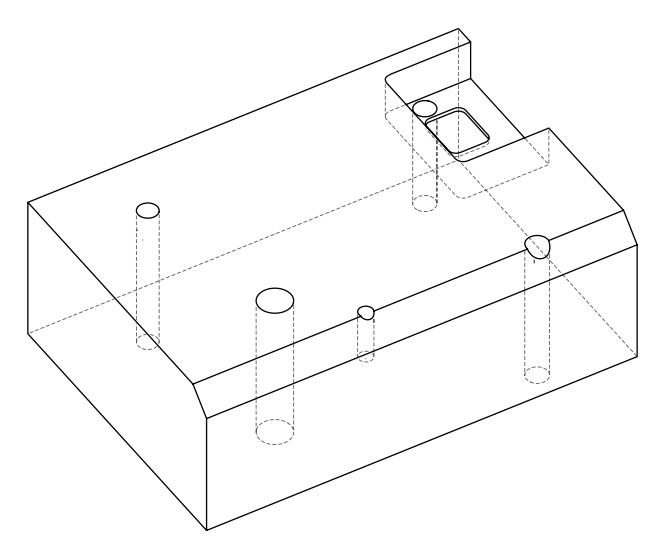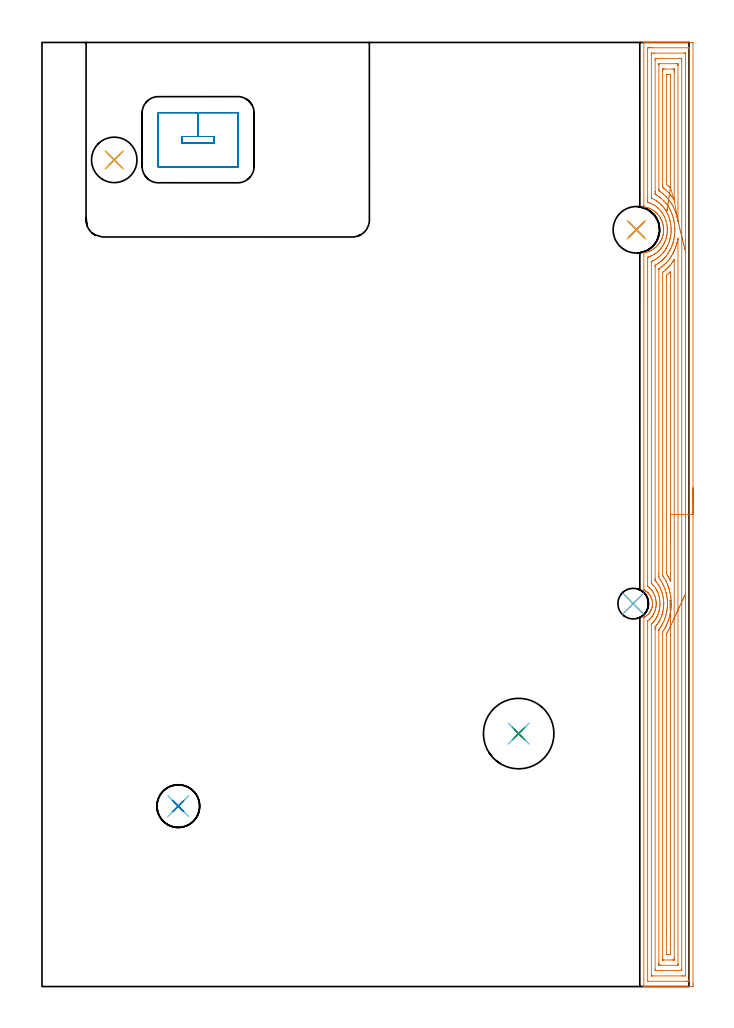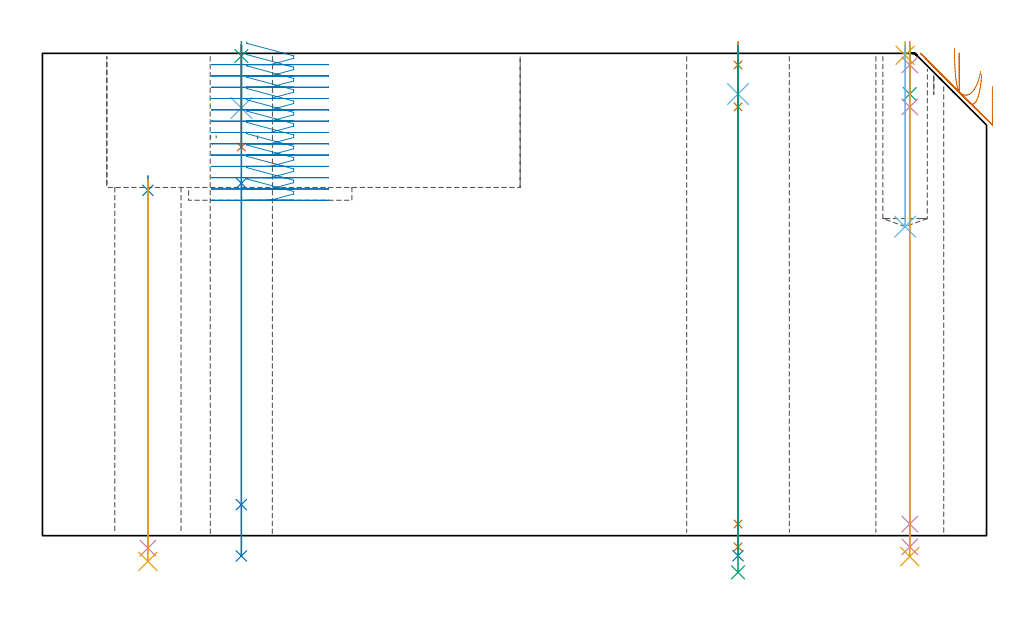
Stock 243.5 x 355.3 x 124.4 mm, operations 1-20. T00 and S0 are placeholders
(PLAN: 21 operations, 15 tool changes, 65.8 min)
(1 SPOT_DRILL | STEP1HOLE | NXT0321_9005460120000 | 0.05 min | 183 mm3)
(2 SPOT_DRILL_1 | STEP1HOLE_1 | NXT0321_9005460120000 | 0.04 min | 3830 mm3)
(3 SPOT_DRILL_2 | STEP1HOLE_2 | NXT0321_9005460120000 | 0.03 min | 3 mm3)
(4 SPOT_DRILL_3 | STEP1HOLE_3 | NXT0321_9005460120000 | 0.05 min | 183 mm3)
(5 SPOT_DRILL_4 | STEP1POCKET | NXT0321_9005460120000 | 0.03 min | 1 mm3)
(6 DRILL_BLIND_HOLE_INTO_CENTER | STEP1HOLE | NXT0301_041 | 0.05 min | 285 mm3)
(7 GUN_DRILL_THROUGH_HOLE | STEP1HOLE | UGT0307_002 | 0.57 min | 3210 mm3)
(8 SPADE_DRILL_TO_ENLARGE_THROUGH_HOLE | STEP1HOLE | UGT0306_007 | 0.53 min | 22882 mm3)
(9 DRILL_TO_ENLARGE_THROUGH_HOLE | STEP1HOLE | UGT0301_388 | 0.55 min | 42005 mm3)
(10 DRILL_THROUGH_HOLE_INTO_CENTER | STEP1HOLE_1 | NXT0301_065 | 0.39 min | 6230 mm3)
(11 DRILL_TO_ENLARGE_THROUGH_HOLE_1 | STEP1HOLE_1 | UGT0301_242 | 0.4 min | 18468 mm3)
(12 DRILL_BLIND_HOLE_INTO_CENTER_1 | STEP1HOLE_2 | NXT0301_065 | 0.07 min | 888 mm3)
(13 DRILL_TO_ENLARGE_BLIND_HOLE | STEP1HOLE_2 | NXT0301_111 | 0.11 min | 3691 mm3)
(14 GUN_DRILL_THROUGH_HOLE_1 | STEP1HOLE_2 | UGT0307_013 | 0.72 min | 20442 mm3)
(15 DRILL_BLIND_HOLE_INTO_CENTER_2 | STEP1HOLE_3 | NXT0301_041 | 0.05 min | 280 mm3)
(16 GUN_DRILL_THROUGH_HOLE_2 | STEP1HOLE_3 | UGT0307_002 | 0.59 min | 3216 mm3)
(17 SPADE_DRILL_TO_ENLARGE_THROUGH_HOLE_1 | STEP1HOLE_3 | UGT0306_008 | 0.53 min | 26200 mm3)
(18 DRILL_BLIND_HOLE_INTO_CENTER_3 | STEP1POCKET | NXT0301_086 | 0.19 min | 4485 mm3)
(19 AREA_MILL | FG_CHAMFER_SURFACE | UGT0205_001 | 20.22 min | 60476 mm3)
(20 MILL_RECTANGULAR_POCKET | POCKET_RECTANGULAR_STRAIGHT | NXT0201_011 | Follow Part, ap 3, ae 75% | 4.84 min | 50493 mm3)
(21 MILL_SLOT | SLOT_PARTIAL_RECTANGULAR | NXT0201_011 | Follow Part, ap 3, ae 75% | 35.76 min | 215373 mm3)
(TOOL NXT0321_9005460120000 | NC Spot Drill, 142deg, 12mm, Carbide, Uncoated | D12 PA142 FL30 Z2)
(TOOL NXT0301_041 | Carbide Drill 7mm [860.1-0700-035A1-MM 2214] | D7 PA140 FL53 Z2)
(TOOL UGT0307_002 | Gun Drill 6 mm | D6 PA130 FL24 Z1)
(TOOL UGT0306_007 | Spade Drill 16.5mm | D16.5 PA132 FL10 Z2)
(TOOL UGT0301_388 | Twist Drill 26.5 mm | D26.5 PA118 FL165 Z2)
(TOOL NXT0301_065 | Carbide Drill 9.4mm [860.1-0940-075A1-MM 2214] | D9.4 PA140 FL98 Z2)
(TOOL UGT0301_242 | Twist Drill 17.1 mm | D17.1 PA118 FL130 Z2)
(TOOL NXT0301_111 | Carbide Drill 16.1mm [860.1-1610-050A1-PM 4234] | D16.1 PA147 FL73 Z2)
(TOOL UGT0307_013 | Gun Drill 16 mm | D16 PA130 FL24 Z1)
(TOOL UGT0306_008 | Spade Drill 17.5mm | D17.5 PA132 FL10 Z2)
(TOOL NXT0301_086 | Carbide Drill 11.5mm [860.1-1150-035A1-MM 2214] | D11.5 PA140 FL55 Z2)
(TOOL UGT0205_001 | Chamfer Mill 20 x 3 x 45 deg. | D20 FL50 Z2)
(TOOL NXT0201_011 | ENDMILL 12mm [2P460-1200-NA 1630] | D12 FL38 Z6)
(OP 1 SPOT_DRILL)
G17 G21 G94 G90
T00 M6
G54
G17 G0 G90 X179.4 Y95.2 S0 M3
G43 Z134.4 H0
G94 G81 G98 Z121.4 F250. R127.4
G80
M5
M2
(OP 2 SPOT_DRILL_1)
G17 G21 G94 G90
T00 M6
G54
G17 G0 G90 X27.2 Y311.1 S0 M3
G43 Z134.4 H0
G94 G81 G98 Z89.064 F250. R92.8
G80
M5
M2
(OP 3 SPOT_DRILL_2)
G17 G21 G94 G90
T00 M6
G54
G17 G0 G90 X51.3 Y67.9 S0 M3
G43 Z134.4 H0
G94 G81 G98 Z123.711 F250. R127.4
G80
M5
M2
(OP 4 SPOT_DRILL_3)
G17 G21 G94 G90
T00 M6
G54
G17 G0 G90 X223.7 Y284.8 S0 M3
G43 Z134.4 H0
G94 G81 G98 Z121.4 F250. R127.4
G80
M5
M2
(OP 5 SPOT_DRILL_4)
G17 G21 G94 G90
T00 M6
G54
G17 G0 G90 X222.5 Y144.1 S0 M3
G43 Z134.4 H0
G94 G81 G98 Z123.905 F250. R127.4
G80
M5
M2
(OP 6 DRILL_BLIND_HOLE_INTO_CENTER)
G17 G21 G94 G90
T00 M6
G54
G17 G0 G90 X179.4 Y95.2 S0 M3
G43 Z134.4 H1
G94 G81 G98 Z113.9 F250. R126.4
G80
M5
M2
(OP 7 GUN_DRILL_THROUGH_HOLE)
G17 G21 G94 G90
T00 M6
G54
G17 G0 G90 X179.4 Y95.2 M8
G43 Z134.4 H0
Z121.352
S716 M3
G94 G1 Z110.593 F125. M26
G4 X.084
Z3. F250.
G4 X.084
Z-2.899 F125.
G4 X.084
M5
M9
G0 Z121.352
Z134.4
M2
(OP 8 SPADE_DRILL_TO_ENLARGE_THROUGH_HOLE)
G17 G21 G94 G90
T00 M6
G54
G17 G0 G90 X179.4 Y95.2 S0 M3
G43 Z134.4 H0
G94 G73 G98 Z-5.173 F250. Q16.197 R126.4
G80
M5
M2
(OP 9 DRILL_TO_ENLARGE_THROUGH_HOLE)
G17 G21 G94 G90
T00 M6
G54
G17 G0 G90 X179.4 Y95.2 S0 M3
G43 Z134.4 H0
G94 G73 G98 Z-9.461 F250. Q22.31 R126.4
G80
M5
M2
(OP 10 DRILL_THROUGH_HOLE_INTO_CENTER)
G17 G21 G94 G90
T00 M6
G54
G17 G0 G90 X27.2 Y311.1 S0 M3
G43 Z134.4 H1
G94 G73 G98 Z-3.211 F250. Q9.301 R91.8
G80
M5
M2
(OP 11 DRILL_TO_ENLARGE_THROUGH_HOLE_1)
G17 G21 G94 G90
T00 M6
G54
G17 G0 G90 X27.2 Y311.1 S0 M3
G43 Z134.4 H0
G94 G73 G98 Z-6.637 F250. Q16.073 R91.8
G80
M5
M2
(OP 12 DRILL_BLIND_HOLE_INTO_CENTER_1)
G17 G21 G94 G90
T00 M6
G54
G17 G0 G90 X51.3 Y67.9 S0 M3
G43 Z134.4 H1
G94 G81 G98 Z110.3 F250. R126.4
G80
M5
M2
(OP 13 DRILL_TO_ENLARGE_BLIND_HOLE)
G17 G21 G94 G90
T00 M6
G54
G17 G0 G90 X51.3 Y67.9 S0 M3
G43 Z134.4 H1
G94 G81 G98 Z100.25 F250. R126.4
G80
M5
M2
(OP 14 GUN_DRILL_THROUGH_HOLE_1)
G17 G21 G94 G90
T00 M6
G54
G17 G0 G90 X51.3 Y67.9 M8
G43 Z134.4 H0
Z126.62
S716 M3
G94 G1 Z90.889 F125. M26
G4 X.084
Z8. F250.
G4 X.084
Z-5.23 F125.
G4 X.084
M5
M9
G0 Z126.62
Z134.4
M2
(OP 15 DRILL_BLIND_HOLE_INTO_CENTER_2)
G17 G21 G94 G90
T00 M6
G54
G17 G0 G90 X223.7 Y284.8 S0 M3
G43 Z134.4 H1
G94 G81 G98 Z113.9 F250. R126.4
G80
M5
M2
(OP 16 GUN_DRILL_THROUGH_HOLE_2)
G17 G21 G94 G90
T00 M6
G54
G17 G0 G90 X223.7 Y284.8 M8
G43 Z134.4 H0
Z124.179
S716 M3
G94 G1 Z110.593 F125. M26
G4 X.084
Z3. F250.
G4 X.084
Z-2.899 F125.
G4 X.084
M5
M9
G0 Z124.179
Z134.4
M2
(OP 17 SPADE_DRILL_TO_ENLARGE_THROUGH_HOLE_1)
G17 G21 G94 G90
T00 M6
G54
G17 G0 G90 X223.7 Y284.8 S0 M3
G43 Z134.4 H0
G94 G73 G98 Z-5.396 F250. Q16.224 R126.4
G80
M5
M2
(OP 18 DRILL_BLIND_HOLE_INTO_CENTER_3)
G17 G21 G94 G90
T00 M6
G54
G17 G0 G90 X222.5 Y144.1 S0 M3
G43 Z134.4 H1
G94 G81 G98 Z79.7 F250. R126.4
G80
M5
M2
(OP 19 AREA_MILL)
G17 G21 G94 G90
T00 M6
G54
G17 G0 G90 X245. Y187.65 S1061 M3
G43 Z134.4 H0
Z115.9
G94 G1 Y187.612 Z115.028 F250.
Y187.498 Z114.164
Y187.309 Z113.312
Y187.047 Z112.48
Y186.713 Z111.674
Y186.31 Z110.9
Y185.842 Z110.164
Y185.31 Z109.472
Y184.721 Z108.829
Y184.078 Z108.24
Y183.386 Z107.708
Y182.65 Z107.24
Y181.876 Z106.837
Y181.07 Z106.503
Y180.238 Z106.241
Y179.387 Z106.052
Y178.522 Z105.938
Y177.65 Z105.9
Y1.073
X244.999 Y0.628 Z105.901
X244.995 Y0.184 Z105.903
X244.992 Y0.01 Z105.906
X244.558 Y0. Z106.34
X230.203 Z120.692
X227.823 Z123.072
X227.11 Z123.789
X226.857 Z124.042
X226.501 Y0.004 Z124.39
X226.5 Y0.181 Z124.4
Y138.762
X226.496 Y138.913 Z124.395
X226.501 Y138.92 Z124.39
X226.611 Y138.982 Z124.285
X226.788 Y139.077 Z124.11
X226.849 Y139.112 Z124.05
X227.045 Y139.226 Z123.854
X227.237 Y139.355 Z123.662
X227.383 Y139.467 Z123.517
X227.689 Y139.702 Z123.211
X228.114 Y140.086 Z122.786
X228.147 Y140.12 Z122.753
X228.256 Y140.242 Z122.644
X228.337 Y140.332 Z122.563
X228.515 Y140.554 Z122.384
X228.616 Y140.696 Z122.282
X228.704 Y140.819 Z122.192
X228.83 Y140.994 Z122.068
X228.844 Y141.013 Z122.054
X228.947 Y141.179 Z121.952
X228.99 Y141.248 Z121.909
X229.088 Y141.441 Z121.809
X229.156 Y141.573 Z121.741
X229.27 Y141.824 Z121.63
X229.307 Y141.907 Z121.593
X229.465 Y142.351 Z121.433
X229.569 Y142.718 Z121.331
X229.592 Y142.8 Z121.308
X229.674 Y143.246 Z121.222
X229.719 Y143.641 Z121.171
X229.727 Y143.694 Z121.166
X229.742 Y143.917 Z121.155
X229.743 Y143.938
X229.744 Y143.988 Z121.152
X229.748 Y144.141 Z121.151
X229.742 Y144.272 Z121.153
X229.741 Y144.318 Z121.157
X229.739 Y144.364 Z121.158
X229.721 Y144.57 Z121.171
X229.72 Y144.588 Z121.173
X229.661 Y145.036 Z121.234
X229.571 Y145.481 Z121.327
X229.438 Y145.931 Z121.459
X229.364 Y146.133 Z121.535
X229.28 Y146.358 Z121.618
X229.275 Y146.375 Z121.624
X229.262 Y146.402 Z121.637
X229.139 Y146.667 Z121.759
X228.989 Y146.952 Z121.908
X228.793 Y147.268 Z122.103
X228.704 Y147.396 Z122.193
X228.638 Y147.49 Z122.26
X228.47 Y147.703 Z122.428
X228.41 Y147.771 Z122.486
X228.344 Y147.848 Z122.555
X228.158 Y148.061 Z122.741
X228.116 Y148.109 Z122.781
X228.113 Y148.113 Z122.785
X228.081 Y148.146 Z122.818
X228.065 Y148.162 Z122.834
X227.882 Y148.324 Z123.016
X227.823 Y148.375 Z123.073
X227.746 Y148.444 Z123.152
X227.662 Y148.519 Z123.236
X227.291 Y148.804 Z123.609
X227.237 Y148.846 Z123.663
X227.076 Y148.954 Z123.824
X227.02 Y148.989 Z123.88
X226.913 Y149.055 Z123.987
X226.642 Y149.201 Z124.255
X226.501 Y149.279 Z124.391
Y149.281
X226.5 Y149.487 Z124.4
X226.501 Y276.06 Z124.398
X226.519 Y276.141 Z124.377
X226.752 Y276.193 Z124.147
X226.808 Y276.203 Z124.091
X226.826 Y276.207 Z124.073
X226.942 Y276.232 Z123.957
X227.237 Y276.296 Z123.662
X227.677 Y276.415 Z123.223
X228.114 Y276.56 Z122.785
X228.704 Y276.79 Z122.194
X228.825 Y276.837 Z122.073
X228.932 Y276.89 Z121.966
X228.989 Y276.918 Z121.908
X229.144 Y277. Z121.751
X229.277 Y277.07 Z121.621
X229.432 Y277.152 Z121.467
X229.866 Y277.409 Z121.032
X230.35 Y277.731 Z120.549
X230.418 Y277.784 Z120.481
X230.465 Y277.822 Z120.432
X230.531 Y277.872 Z120.369
X230.743 Y278.039 Z120.156
X230.793 Y278.082 Z120.106
X230.906 Y278.181 Z119.99
X231.073 Y278.325 Z119.826
X231.392 Y278.624 Z119.505
X231.619 Y278.862 Z119.279
X231.719 Y278.976 Z119.179
X231.901 Y279.184 Z118.998
X232.169 Y279.518 Z118.731
X232.496 Y279.981 Z118.403
X232.612 Y280.168 Z118.286
X232.667 Y280.259 Z118.229
X232.763 Y280.412 Z118.135
X232.849 Y280.571 Z118.05
X233. Y280.855 Z117.897
X233.214 Y281.305 Z117.685
X233.236 Y281.36 Z117.661
X233.317 Y281.552 Z117.582
X233.373 Y281.686 Z117.526
X233.545 Y282.199 Z117.353
X233.579 Y282.317 Z117.32
X233.671 Y282.644 Z117.226
X233.774 Y283.092 Z117.124
X233.784 Y283.148 Z117.114
X233.852 Y283.538 Z117.047
X233.874 Y283.722 Z117.025
X233.904 Y283.986 Z116.99
X233.907 Y284.042 Z116.986
X233.935 Y284.449 Z116.961
X233.94 Y284.873 Z116.95
X233.939 Y284.936 Z116.954
X233.933 Y285.113 Z116.962
X233.926 Y285.286 Z116.967
X233.925 Y285.327 Z116.97
X233.885 Y285.773 Z117.007
X233.876 Y285.83 Z117.015
X233.832 Y286.166 Z117.065
X233.825 Y286.221 Z117.073
X233.738 Y286.667 Z117.157
X233.654 Y287.01 Z117.242
X233.627 Y287.115 Z117.267
X233.494 Y287.56 Z117.4
X233.474 Y287.618 Z117.42
X233.372 Y287.916 Z117.525
X233.263 Y288.186 Z117.636
X233.226 Y288.272 Z117.674
X233.146 Y288.454 Z117.754
X233.091 Y288.562 Z117.808
X232.917 Y288.904 Z117.981
X232.668 Y289.347 Z118.229
X232.496 Y289.623 Z118.402
X232.334 Y289.853 Z118.563
X232.276 Y289.936 Z118.621
X232.095 Y290.178 Z118.804
X232.047 Y290.241 Z118.852
X231.62 Y290.738 Z119.279
X231.518 Y290.845 Z119.381
X231.428 Y290.939 Z119.47
X231.346 Y291.021 Z119.551
X231.233 Y291.135 Z119.666
X230.743 Y291.56 Z120.156
X230.64 Y291.642 Z120.259
X230.438 Y291.801 Z120.462
X230.28 Y291.916 Z120.62
X230.126 Y292.028 Z120.774
X229.867 Y292.195 Z121.033
X229.432 Y292.448 Z121.467
X228.99 Y292.68 Z121.909
X228.722 Y292.805 Z122.175
X228.704 Y292.813 Z122.193
X228.454 Y292.922 Z122.445
X228.113 Y293.045 Z122.786
X227.675 Y293.185 Z123.22
X227.277 Y293.291 Z123.617
X227.235 Y293.303 Z123.66
X226.761 Y293.406 Z124.138
X226.629 Y293.43 Z124.271
X226.507 Y293.453 Z124.393
X226.5 Y293.877 Z124.4
Y355.119
Y355.295 Z124.39
X226.501 Y355.3
X226.858 Z124.042
X227.11 Z123.789
X227.823 Z123.072
X229.06 Z121.837
X230.465 Z120.43
X244.558 Z106.34
X244.823 Y355.297 Z106.074
X244.992 Y355.29 Z105.906
X244.999 Y355.118 Z105.899
X245. Y177.65 Z105.9
X243.586 Z107.314
X243.585 Y2.509 Z107.315
X243.584 Y2.416 Z107.316
X243.579 Y2.025 Z107.321
X243.199 Y2.008 Z107.701
X242.796 Y2.003 Z108.104
X242.325 Y2. Z108.575
X228.01 Y2.001 Z122.89
X227.976 Y2.003 Z122.924
X227.941 Y2.008 Z122.959
X227.921 Y2.013 Z122.979
X227.92 Y2.04 Z122.98
X227.915 Y2.323 Z122.985
Y137.418
X227.916 Y137.518 Z122.984
X227.919 Y137.567 Z122.981
X227.921 Y137.588 Z122.979
X227.937 Y137.605 Z122.963
X228.418 Y138. Z122.482
X228.704 Y138.247 Z122.196
X228.738 Y138.277 Z122.162
X228.774 Y138.312 Z122.126
X229.173 Y138.73 Z121.727
X229.56 Y139.206 Z121.34
X229.584 Y139.238 Z121.316
X229.932 Y139.747 Z120.968
X230.14 Y140.1 Z120.76
X230.211 Y140.229 Z120.689
X230.254 Y140.315 Z120.646
X230.465 Y140.763 Z120.435
X230.534 Y140.924 Z120.366
X230.56 Y140.994 Z120.34
X230.765 Y141.584 Z120.135
X230.85 Y141.888 Z120.05
X230.952 Y142.288 Z119.948
X231.044 Y142.782 Z119.856
X231.066 Y142.924 Z119.834
X231.082 Y143.05 Z119.818
X231.145 Y143.676 Z119.755
X231.151 Y143.742 Z119.749
X231.154 Y143.806 Z119.746
X231.155 Y143.87 Z119.745
X231.154 Y144.217 Z119.746
X231.142 Y144.57 Z119.758
X231.136 Y144.677 Z119.764
X231.125 Y144.795 Z119.775
X231.038 Y145.464 Z119.862
X230.963 Y145.853 Z119.937
X230.902 Y146.13 Z119.998
X230.838 Y146.358 Z120.062
X230.751 Y146.653 Z120.149
X230.592 Y147.124 Z120.308
X230.542 Y147.252 Z120.358
X230.465 Y147.437 Z120.435
X230.116 Y148.146 Z120.784
X229.915 Y148.48 Z120.985
X229.584 Y148.969 Z121.316
X229.532 Y149.04 Z121.368
X229.288 Y149.342 Z121.612
X228.726 Y149.934 Z122.174
X228.704 Y149.956 Z122.196
X228.532 Y150.109 Z122.368
X228.156 Y150.416 Z122.744
X228.039 Y150.513 Z122.861
X227.921 Y150.612 Z122.979
X227.919 Y150.65 Z122.981
X227.916 Y150.734 Z122.984
X227.915 Y150.828 Z122.985
X227.914 Y151.63 Z122.986
X227.916 Y274.113 Z122.984
X227.917 Y274.208 Z122.983
X227.921 Y274.406 Z122.979
X227.922 Y274.426 Z122.978
X227.943 Y274.44 Z122.957
X228.012 Y274.468 Z122.888
X228.116 Y274.506 Z122.784
X228.333 Y274.583 Z122.567
X228.704 Y274.721 Z122.196
X228.975 Y274.826 Z121.925
X229.231 Y274.931 Z121.669
X229.584 Y275.097 Z121.316
X229.593 Y275.102 Z121.307
X230.152 Y275.42 Z120.748
X230.465 Y275.607 Z120.435
X230.698 Y275.759 Z120.202
X231.047 Y275.996 Z119.853
X231.217 Y276.127 Z119.683
X231.346 Y276.232 Z119.554
X231.698 Y276.532 Z119.202
X232.1 Y276.89 Z118.8
X232.165 Y276.952 Z118.735
X232.227 Y277.016 Z118.673
X232.592 Y277.414 Z118.308
X232.912 Y277.784 Z117.988
X233. Y277.893 Z117.9
X233.108 Y278.033 Z117.792
X233.374 Y278.407 Z117.526
X233.56 Y278.678 Z117.34
X233.726 Y278.944 Z117.174
X233.988 Y279.392 Z116.912
X234.052 Y279.508 Z116.848
X234.084 Y279.572 Z116.816
X234.341 Y280.108 Z116.559
X234.501 Y280.466 Z116.399
X234.566 Y280.62 Z116.334
X234.608 Y280.731 Z116.292
X234.839 Y281.39 Z116.061
X234.869 Y281.494 Z116.031
X235.026 Y282.095 Z115.874
X235.062 Y282.254 Z115.838
X235.179 Y282.833 Z115.721
X235.232 Y283.148 Z115.668
X235.29 Y283.615 Z115.61
X235.324 Y284.042 Z115.576
X235.345 Y284.453 Z115.555
X235.351 Y284.936 Z115.549
X235.336 Y285.357 Z115.564
X235.301 Y285.83 Z115.599
X235.244 Y286.344 Z115.656
X235.187 Y286.724 Z115.713
X235.041 Y287.444 Z115.859
X234.997 Y287.618 Z115.903
X234.869 Y288.094 Z116.031
X234.735 Y288.512 Z116.165
X234.665 Y288.72 Z116.235
X234.385 Y289.406 Z116.515
X234.257 Y289.679 Z116.643
X233.988 Y290.211 Z116.912
X233.94 Y290.3 Z116.96
X233.874 Y290.416 Z117.026
X233.533 Y290.969 Z117.367
X233.377 Y291.195 Z117.523
X233.108 Y291.564 Z117.792
X232.674 Y292.089 Z118.226
X232.227 Y292.579 Z118.673
X231.795 Y292.983 Z119.105
X231.346 Y293.364 Z119.554
X230.656 Y293.877 Z120.244
X230.465 Y293.996 Z120.435
X229.982 Y294.28 Z120.918
X229.584 Y294.491 Z121.316
X229.005 Y294.771 Z121.895
X228.704 Y294.886 Z122.196
X228.137 Y295.089 Z122.763
X228.005 Y295.139 Z122.895
X227.921 Y295.172 Z122.979
X227.92 Y295.264 Z122.98
X227.917 Y295.665 Z122.983
X227.914 Y296.466 Z122.986
Y296.559
X227.915 Y352.791 Z122.985
X227.916 Y352.884 Z122.984
X227.921 Y353.275 Z122.979
X228.301 Y353.292 Z122.599
X228.704 Y353.297 Z122.196
X229.175 Y353.3 Z121.725
X229.584 Z121.316
X243.49 Y353.299 Z107.41
X243.524 Y353.297 Z107.376
X243.559 Y353.292 Z107.341
X243.579 Y353.287 Z107.321
X243.58 Y353.26 Z107.32
X243.585 Y352.978 Z107.315
X243.586 Y177.65 Z107.314
X242.172 Z108.728
X242.171 Y4.838 Z108.729
X242.169 Y4.204 Z108.731
X242.167 Y4.075 Z108.733
X242.165 Y4.018 Z108.735
X242.108 Y4.009 Z108.792
X241.915 Y4.004 Z108.985
X241.236 Y4. Z109.664
X241.035 Z109.865
X229.785 Y4.001 Z121.115
X229.584 Y4.003 Z121.316
X229.384 Y4.009 Z121.516
X229.335 Y4.012 Z121.565
X229.333 Y4.049 Z121.567
X229.33 Y4.117 Z121.57
X229.329 Y4.204 Z121.571
X229.328 Y4.464 Z121.572
X229.329 Y135.889 Z121.571
X229.333 Y136.206 Z121.567
X229.335 Y136.364 Z121.565
X229.342 Y136.438 Z121.558
X229.427 Y136.524 Z121.473
X229.508 Y136.601 Z121.392
X229.584 Y136.677 Z121.316
X229.946 Y137.051 Z120.954
X230.066 Y137.179 Z120.834
X230.266 Y137.418 Z120.634
X230.355 Y137.53 Z120.545
X230.465 Y137.674 Z120.435
X230.73 Y138.044 Z120.17
X230.917 Y138.312 Z119.983
X231.084 Y138.578 Z119.816
X231.346 Y139.036 Z119.554
X231.404 Y139.147 Z119.496
X231.433 Y139.206 Z119.467
X231.683 Y139.757 Z119.217
X231.823 Y140.1 Z119.077
X231.929 Y140.402 Z118.971
X232.123 Y140.994 Z118.777
X232.147 Y141.075 Z118.753
X232.227 Y141.368 Z118.673
X232.323 Y141.791 Z118.577
X232.342 Y141.888 Z118.558
X232.454 Y142.551 Z118.446
X232.481 Y142.782 Z118.419
X232.538 Y143.36 Z118.362
X232.56 Y143.676 Z118.34
X232.569 Y144.223 Z118.331
X232.557 Y144.57 Z118.343
X232.512 Y145.175 Z118.388
X232.476 Y145.464 Z118.424
X232.432 Y145.802 Z118.468
X232.36 Y146.223 Z118.54
X232.333 Y146.358 Z118.567
X232.227 Y146.842 Z118.673
X232.111 Y147.252 Z118.789
X232.06 Y147.422 Z118.84
X231.804 Y148.146 Z119.096
X231.702 Y148.404 Z119.198
X231.468 Y148.917 Z119.432
X231.406 Y149.04 Z119.494
X231.346 Y149.156 Z119.554
X231.067 Y149.651 Z119.833
X230.888 Y149.934 Z120.012
X230.465 Y150.533 Z120.435
X230.223 Y150.828 Z120.677
X229.584 Y151.515 Z121.316
X229.378 Y151.723 Z121.522
X229.345 Y151.76 Z121.555
X229.335 Y151.79 Z121.565
X229.333 Y151.853 Z121.567
X229.33 Y151.981 Z121.57
X229.329 Y152.617 Z121.571
Y152.876
X229.33 Y272.677 Z121.57
X229.332 Y272.764 Z121.568
X229.334 Y272.832 Z121.566
X229.337 Y272.872 Z121.563
X229.354 Y272.884 Z121.546
X229.584 Y272.991 Z121.316
X229.8 Y273.094 Z121.1
X230.239 Y273.314 Z120.661
X230.465 Y273.443 Z120.435
X230.944 Y273.722 Z119.956
X231.346 Y273.984 Z119.554
X231.676 Y274.208 Z119.224
X231.987 Y274.451 Z118.913
X232.227 Y274.646 Z118.673
X232.47 Y274.855 Z118.43
X232.748 Y275.102 Z118.152
X232.933 Y275.279 Z117.967
X233.108 Y275.455 Z117.792
X233.366 Y275.733 Z117.534
X233.603 Y275.996 Z117.297
X233.78 Y276.207 Z117.12
X233.988 Y276.466 Z116.912
X234.17 Y276.705 Z116.73
X234.304 Y276.89 Z116.596
X234.536 Y277.228 Z116.364
X234.869 Y277.749 Z116.031
X234.882 Y277.77 Z116.018
X234.89 Y277.784 Z116.01
X235.197 Y278.346 Z115.703
X235.363 Y278.678 Z115.537
X235.49 Y278.941 Z115.41
X235.75 Y279.512 Z115.15
X235.767 Y279.554 Z115.133
X235.774 Y279.572 Z115.126
X236.001 Y280.211 Z114.899
X236.087 Y280.466 Z114.813
X236.213 Y280.89 Z114.687
X236.341 Y281.36 Z114.559
X236.398 Y281.596 Z114.502
X236.537 Y282.254 Z114.363
X236.553 Y282.333 Z114.347
X236.631 Y282.794 Z114.269
X236.669 Y283.109 Z114.231
X236.673 Y283.148 Z114.227
X236.738 Y283.933 Z114.162
X236.743 Y284.042 Z114.157
X236.765 Y284.8 Z114.135
X236.766 Y284.936 Z114.134
X236.733 Y285.726 Z114.167
X236.725 Y285.83 Z114.175
X236.64 Y286.715 Z114.26
X236.639 Y286.724 Z114.261
X236.631 Y286.779 Z114.269
X236.478 Y287.618 Z114.422
X236.44 Y287.812 Z114.46
X236.35 Y288.201 Z114.55
X236.268 Y288.512 Z114.633
X236.12 Y289.03 Z114.78
X235.999 Y289.406 Z114.901
X235.75 Y290.071 Z115.15
X235.658 Y290.3 Z115.242
X235.59 Y290.463 Z115.31
X235.225 Y291.195 Z115.675
X234.869 Y291.835 Z116.031
X234.718 Y292.089 Z116.182
X234.453 Y292.512 Z116.447
X234.107 Y292.983 Z116.793
X233.988 Y293.133 Z116.912
X233.654 Y293.535 Z117.246
X233.355 Y293.877 Z117.545
X233.108 Y294.144 Z117.792
X232.791 Y294.449 Z118.109
X232.441 Y294.771 Z118.459
X232.227 Y294.949 Z118.673
X231.831 Y295.263 Z119.069
X231.346 Y295.63 Z119.554
X231.298 Y295.665 Z119.602
X230.465 Y296.16 Z120.435
X229.691 Y296.559 Z121.209
X229.584 Y296.61 Z121.316
X229.49 Y296.655 Z121.41
X229.346 Y296.727 Z121.554
X229.335 Y296.812 Z121.565
X229.33 Y297.453 Z121.57
X229.329 Y297.712 Z121.571
Y350.462
X229.331 Y351.096 Z121.569
X229.333 Y351.225 Z121.567
X229.335 Y351.282 Z121.565
X229.392 Y351.291 Z121.508
X229.584 Y351.296 Z121.316
X230.264 Y351.3 Z120.636
X230.465 Z120.435
X241.715 Z109.185
X241.915 Y351.297 Z108.985
X242.116 Y351.291 Z108.784
X242.165 Y351.288 Z108.735
X242.167 Y351.251 Z108.733
X242.17 Y351.183 Z108.73
X242.171 Y351.096 Z108.729
Y350.836
X242.172 Y177.65 Z108.728
X240.757 Z110.143
Y6.886
X240.754 Y6.277 Z110.146
X240.75 Y6.07 Z110.15
X240.748 Y6.01 Z110.152
X240.699 Y6.007 Z110.201
X240.59 Y6.004 Z110.31
X240.154 Y6. Z110.746
X231.346 Z119.554
X230.909 Y6.004 Z119.991
X230.802 Y6.007 Z120.098
X230.754 Y6.01 Z120.146
X230.75 Y6.044 Z120.15
X230.747 Y6.142 Z120.153
X230.743 Y6.604 Z120.157
Y134.454
X230.744 Y134.736 Z120.156
X230.748 Y135.343 Z120.152
X230.75 Y135.379 Z120.15
X230.765 Y135.399 Z120.135
X230.81 Y135.454 Z120.09
X230.963 Y135.63 Z119.937
X231.137 Y135.842 Z119.763
X231.346 Y136.105 Z119.554
X231.525 Y136.342 Z119.375
X231.658 Y136.524 Z119.242
X231.893 Y136.863 Z119.007
X232.227 Y137.384 Z118.673
X232.239 Y137.405 Z118.661
X232.247 Y137.418 Z118.653
X232.549 Y137.985 Z118.351
X232.705 Y138.312 Z118.195
X232.833 Y138.59 Z118.067
X233.095 Y139.206 Z117.805
X233.098 Y139.215 Z117.802
X233.108 Y139.241 Z117.792
X233.318 Y139.886 Z117.582
X233.386 Y140.1 Z117.514
X233.521 Y140.574 Z117.379
X233.624 Y140.994 Z117.276
X233.692 Y141.295 Z117.208
X233.797 Y141.888 Z117.103
X233.824 Y142.055 Z117.076
X233.913 Y142.782 Z116.987
X233.921 Y142.851 Z116.979
X233.951 Y143.246 Z116.949
X233.981 Y143.676 Z116.919
Y143.683
X233.988 Y144.104 Z116.912
Y144.307
X233.979 Y144.57 Z116.921
Y144.58
X233.913 Y145.464 Z116.987
X233.905 Y145.549 Z116.995
X233.791 Y146.358 Z117.109
X233.748 Y146.603 Z117.152
X233.614 Y147.252 Z117.286
X233.487 Y147.762 Z117.413
X233.375 Y148.146 Z117.525
X233.108 Y148.95 Z117.792
X233.076 Y149.04 Z117.824
X233.057 Y149.092 Z117.843
X232.828 Y149.621 Z118.072
X232.681 Y149.934 Z118.219
X232.53 Y150.243 Z118.37
X232.212 Y150.844 Z118.688
X231.954 Y151.249 Z118.946
X231.79 Y151.489 Z119.11
X231.627 Y151.723 Z119.274
X231.346 Y152.1 Z119.554
X231.116 Y152.38 Z119.784
X230.909 Y152.617 Z119.991
X230.777 Y152.769 Z120.123
X230.749 Y152.812 Z120.151
X230.747 Y152.847 Z120.153
X230.745 Y152.923 Z120.155
X230.743 Y153.229 Z120.157
Y153.511
X230.744 Y270.631 Z120.156
X230.746 Y271.24 Z120.154
X230.749 Y271.383 Z120.151
X230.751 Y271.416 Z120.149
X230.764 Y271.443 Z120.136
X230.896 Y271.525 Z120.004
X231.182 Y271.692 Z119.718
X231.346 Y271.791 Z119.554
X231.729 Y272.031 Z119.171
X232.227 Y272.356 Z118.673
X232.264 Y272.381 Z118.636
X232.318 Y272.419 Z118.582
X232.759 Y272.773 Z118.141
X233.108 Y273.059 Z117.792
X233.243 Y273.176 Z117.657
X233.398 Y273.314 Z117.502
X233.703 Y273.603 Z117.197
X233.988 Y273.888 Z116.912
X234.143 Y274.05 Z116.757
X234.287 Y274.208 Z116.613
X234.558 Y274.523 Z116.342
X234.869 Y274.893 Z116.031
X234.961 Y275.008 Z115.939
X235.032 Y275.102 Z115.868
X235.334 Y275.524 Z115.566
X235.659 Y275.996 Z115.241
X235.695 Y276.051 Z115.205
X235.75 Y276.139 Z115.15
X236.027 Y276.608 Z114.873
X236.187 Y276.89 Z114.713
X236.345 Y277.179 Z114.555
X236.631 Y277.74 Z114.269
X236.645 Y277.769 Z114.255
X236.652 Y277.784 Z114.248
X236.914 Y278.39 Z113.986
X237.033 Y278.678 Z113.867
X237.162 Y279.032 Z113.738
X237.355 Y279.572 Z113.545
X237.394 Y279.691 Z113.506
X237.512 Y280.076 Z113.388
X237.595 Y280.381 Z113.305
X237.617 Y280.466 Z113.283
X237.769 Y281.099 Z113.131
X237.823 Y281.36 Z113.077
X237.919 Y281.84 Z112.981
X237.988 Y282.254 Z112.912
X238.038 Y282.614 Z112.862
X238.093 Y283.148 Z112.807
X238.117 Y283.427 Z112.783
X238.157 Y284.042 Z112.743
X238.165 Y284.272 Z112.735
X238.18 Y284.936 Z112.72
X238.173 Y285.158 Z112.727
X238.143 Y285.83 Z112.757
X238.124 Y286.102 Z112.776
X238.061 Y286.724 Z112.839
X238.021 Y287.101 Z112.879
X237.934 Y287.618 Z112.966
X237.833 Y288.186 Z113.067
X237.764 Y288.512 Z113.136
X237.684 Y288.865 Z113.216
X237.557 Y289.36 Z113.343
X237.544 Y289.406 Z113.356
X237.512 Y289.519 Z113.388
X237.264 Y290.3 Z113.636
X237.117 Y290.701 Z113.783
X236.921 Y291.195 Z113.979
X236.835 Y291.403 Z114.065
X236.631 Y291.849 Z114.269
X236.515 Y292.089 Z114.385
X236.397 Y292.325 Z114.503
X236.03 Y292.983 Z114.87
X235.75 Y293.455 Z115.15
X235.587 Y293.712 Z115.313
X235.478 Y293.877 Z115.422
X234.869 Y294.704 Z116.031
X234.817 Y294.771 Z116.083
X234.554 Y295.091 Z116.346
X234.037 Y295.665 Z116.863
X233.988 Y295.714 Z116.912
X233.193 Y296.472 Z117.707
X233.108 Y296.545 Z117.792
X233.091 Y296.559 Z117.809
X232.607 Y296.94 Z118.293
X232.227 Y297.228 Z118.673
X231.92 Y297.453 Z118.98
X231.346 Y297.806 Z119.554
X231.011 Y298.007 Z119.889
X230.855 Y298.098 Z120.045
X230.786 Y298.139 Z120.114
X230.75 Y298.162 Z120.15
X230.748 Y298.195 Z120.152
X230.746 Y298.347 Z120.154
X230.743 Y298.959 Z120.157
Y299.241
Y348.414
X230.746 Y349.023 Z120.154
X230.75 Y349.23 Z120.15
X230.752 Y349.29 Z120.148
X230.801 Y349.293 Z120.099
X230.91 Y349.296 Z119.99
X231.346 Y349.3 Z119.554
X240.154 Z110.746
X240.591 Y349.296 Z110.309
X240.698 Y349.293 Z110.202
X240.746 Y349.29 Z110.154
X240.75 Y349.256 Z110.15
X240.753 Y349.158 Z110.147
X240.757 Y348.696 Z110.143
Y177.65
X239.343 Z111.557
Y8.532
X239.341 Y8.39 Z111.559
X239.336 Y8.106 Z111.564
X239.329 Y8.009 Z111.571
X239.314 Y8.006 Z111.586
X239.273 Y8.004 Z111.627
X239.056 Y8.001 Z111.844
X232.891 Y8. Z118.009
X232.227 Y8.004 Z118.673
X232.183 Y8.006 Z118.717
X232.165 Y8.009 Z118.735
X232.162 Y8.177 Z118.738
X232.158 Y8.461 Z118.742
X232.157 Y8.603 Z118.743
Y8.674
Y133.984
X232.159 Y134.126 Z118.741
X232.164 Y134.407 Z118.736
X232.193 Y134.472 Z118.707
X232.227 Y134.522 Z118.673
X232.385 Y134.736 Z118.515
X232.689 Y135.16 Z118.211
X233.016 Y135.63 Z117.884
X233.052 Y135.686 Z117.848
X233.108 Y135.775 Z117.792
X233.384 Y136.243 Z117.516
X233.54 Y136.524 Z117.36
X233.698 Y136.818 Z117.202
X233.989 Y137.417 Z116.911
X234.247 Y138.049 Z116.653
X234.353 Y138.312 Z116.547
X234.486 Y138.701 Z116.414
X234.654 Y139.206 Z116.246
X234.705 Y139.373 Z116.195
X234.869 Y139.942 Z116.031
X234.901 Y140.068 Z115.999
X234.908 Y140.1 Z115.992
X235.062 Y140.798 Z115.838
X235.097 Y140.994 Z115.803
X235.194 Y141.558 Z115.706
X235.238 Y141.888 Z115.662
X235.292 Y142.353 Z115.608
X235.335 Y142.782 Z115.565
X235.365 Y143.172 Z115.535
X235.389 Y143.676 Z115.511
X235.395 Y144.037 Z115.505
X235.388 Y144.57 Z115.512
X235.367 Y144.959 Z115.533
X235.332 Y145.464 Z115.568
X235.289 Y145.932 Z115.611
X235.231 Y146.358 Z115.669
X235.139 Y146.978 Z115.761
X235.086 Y147.252 Z115.814
X234.906 Y148.109 Z115.994
X234.897 Y148.146 Z116.003
X234.869 Y148.257 Z116.031
X234.64 Y149.04 Z116.26
X234.526 Y149.389 Z116.374
X234.334 Y149.934 Z116.566
X233.988 Y150.78 Z116.912
X233.967 Y150.828 Z116.933
X233.947 Y150.87 Z116.953
X233.669 Y151.429 Z117.231
X233.51 Y151.723 Z117.39
X233.108 Y152.423 Z117.792
X232.986 Y152.617 Z117.914
X232.728 Y153.002 Z118.172
X232.359 Y153.511 Z118.541
X232.227 Y153.693 Z118.673
X232.164 Y154.405 Z118.736
X232.161 Y154.472 Z118.739
X232.157 Y155.299 Z118.743
Y155.37
X232.159 Y269.807 Z118.741
Y269.876
X232.163 Y270.015 Z118.737
X232.166 Y270.098 Z118.734
X232.183 Y270.111 Z118.717
X232.227 Y270.144 Z118.673
X232.951 Y270.631 Z117.949
X233.041 Y270.699 Z117.859
X233.108 Y270.751 Z117.792
X233.531 Y271.095 Z117.369
X233.988 Y271.472 Z116.912
X234.017 Y271.496 Z116.883
X234.049 Y271.525 Z116.851
X234.474 Y271.926 Z116.426
X234.869 Y272.317 Z116.031
X234.919 Y272.368 Z115.981
X234.967 Y272.419 Z115.933
X235.335 Y272.841 Z115.565
X235.744 Y273.314 Z115.156
X235.75 Y273.321 Z115.15
X236.127 Y273.825 Z114.773
X236.405 Y274.208 Z114.495
X236.498 Y274.342 Z114.402
X236.631 Y274.541 Z114.269
X236.846 Y274.883 Z114.054
X236.98 Y275.102 Z113.92
X237.177 Y275.441 Z113.723
X237.493 Y275.996 Z113.407
X237.5 Y276.008 Z113.4
X237.512 Y276.031 Z113.388
X237.789 Y276.609 Z113.111
X237.919 Y276.89 Z112.981
X238.065 Y277.222 Z112.835
X238.302 Y277.784 Z112.598
X238.328 Y277.849 Z112.572
X238.392 Y278.023 Z112.508
X238.561 Y278.507 Z112.339
X238.618 Y278.678 Z112.282
X238.774 Y279.184 Z112.126
X238.885 Y279.572 Z112.015
X238.967 Y279.882 Z111.933
X239.112 Y280.466 Z111.788
X239.142 Y280.599 Z111.758
X239.3 Y281.36 Z111.6
X239.317 Y281.429 Z111.583
X239.336 Y281.36 Z111.564
X239.34 Y281.336 Z111.56
X239.342 Y281.29 Z111.558
X239.343 Y280.466 Z111.557
Y177.65
X237.929 Z112.971
Y10.933
X237.927 Y10.462 Z112.973
X237.924 Y10.044 Z112.976
X237.922 Y10.018 Z112.978
X237.908 Y10.01 Z112.992
X237.853 Y10.006 Z113.047
X237.739 Y10.002 Z113.161
X237.512 Y10.001 Z113.388
X237.086 Y10. Z113.814
X233.988 Z116.912
X233.837 Z117.063
X233.715 Y10.002 Z117.185
X233.634 Y10.006 Z117.266
X233.589 Y10.01 Z117.311
X233.578 Y10.018 Z117.322
X233.577 Y10.04 Z117.323
X233.573 Y10.462 Z117.327
X233.571 Y10.886 Z117.329
Y11.356
Y132.947
X233.573 Y133.369 Z117.327
X233.575 Y133.488 Z117.325
X233.578 Y133.545 Z117.322
X233.596 Y133.591 Z117.304
X233.855 Y133.977 Z117.045
X233.988 Y134.178 Z116.912
X234.203 Y134.518 Z116.697
X234.336 Y134.736 Z116.564
X234.533 Y135.076 Z116.367
X234.843 Y135.63 Z116.057
X234.852 Y135.647 Z116.048
X234.869 Y135.681 Z116.031
X235.133 Y136.256 Z115.767
X235.252 Y136.524 Z115.648
X235.401 Y136.878 Z115.499
X235.619 Y137.418 Z115.281
X235.655 Y137.514 Z115.245
X235.75 Y137.786 Z115.15
X235.879 Y138.181 Z115.021
X235.92 Y138.312 Z114.98
X236.083 Y138.868 Z114.817
X236.178 Y139.206 Z114.722
X236.268 Y139.574 Z114.632
X236.389 Y140.1 Z114.511
X236.432 Y140.302 Z114.468
X236.558 Y140.994 Z114.342
X236.568 Y141.057 Z114.332
X236.631 Y141.489 Z114.269
X236.673 Y141.845 Z114.227
X236.677 Y141.888 Z114.223
X236.751 Y142.66 Z114.149
X236.76 Y142.782 Z114.14
X236.798 Y143.506 Z114.102
X236.803 Y143.676 Z114.097
X236.806 Y144.392 Z114.094
X236.803 Y144.57 Z114.097
X236.766 Y145.327 Z114.134
X236.756 Y145.464 Z114.144
X236.683 Y146.305 Z114.217
X236.677 Y146.358 Z114.223
X236.631 Y146.705 Z114.269
X236.549 Y147.252 Z114.351
X236.532 Y147.353 Z114.368
X236.371 Y148.146 Z114.529
X236.3 Y148.482 Z114.6
X236.164 Y149.04 Z114.736
X235.98 Y149.701 Z114.92
X235.906 Y149.934 Z114.994
X235.75 Y150.406 Z115.15
X235.599 Y150.828 Z115.301
X235.504 Y151.078 Z115.396
X235.23 Y151.723 Z115.67
X234.869 Y152.503 Z116.031
X234.813 Y152.617 Z116.087
X234.749 Y152.739 Z116.151
X234.303 Y153.511 Z116.597
X233.988 Y154.027 Z116.912
X233.735 Y154.405 Z117.165
X233.596 Y154.613 Z117.304
X233.578 Y154.647 Z117.322
X233.575 Y154.67 Z117.325
X233.573 Y154.722 Z117.327
X233.572 Y154.828 Z117.328
X233.573 Y268.607 Z117.327
X233.574 Y268.725 Z117.326
X233.577 Y268.784 Z117.323
X233.579 Y268.81 Z117.321
X233.597 Y268.843 Z117.303
X233.816 Y269.018 Z117.084
X233.988 Y269.157 Z116.912
X234.305 Y269.416 Z116.595
X234.693 Y269.737 Z116.207
X234.787 Y269.821 Z116.113
X234.869 Y269.896 Z116.031
X235.245 Y270.25 Z115.655
X235.636 Y270.631 Z115.264
X235.693 Y270.689 Z115.207
X235.75 Y270.751 Z115.15
X236.112 Y271.158 Z114.788
X236.435 Y271.525 Z114.465
X236.525 Y271.633 Z114.375
X236.631 Y271.762 Z114.269
X236.916 Y272.13 Z113.984
X237.137 Y272.419 Z113.763
X237.295 Y272.639 Z113.605
X237.512 Y272.948 Z113.388
X237.813 Y273.397 Z113.087
X237.901 Y273.525 Z112.999
X237.923 Y273.555 Z112.977
X237.925 Y273.518 Z112.975
X237.927 Y273.445 Z112.973
X237.929 Y273.372 Z112.971
Y273.314
Y177.65
X236.515 Z114.385
X236.514 Y153.008 Z114.386
Y152.736
X236.512 Y152.617 Z114.388
X236.509 Z114.391
X236.504 Y152.625 Z114.396
X236.408 Y152.842 Z114.492
X236.088 Y153.511 Z114.812
X235.938 Y153.817 Z114.962
X235.75 Y154.167 Z115.15
X235.617 Y154.405 Z115.283
X235.438 Y154.722 Z115.462
X235.098 Y155.299 Z115.802
X234.992 Y155.496 Z115.908
X234.986 Y156.193 Z115.914
X234.988 Y267.055 Z115.912
X234.991 Y267.442 Z115.909
X234.994 Y267.631 Z115.906
X235.087 Y267.728 Z115.813
X235.336 Y267.949 Z115.564
X235.556 Y268.146 Z115.344
X235.75 Y268.322 Z115.15
X236.016 Y268.573 Z114.884
X236.47 Y269.006 Z114.43
X236.502 Y269.035 Z114.398
X236.508 Y269.032 Z114.392
X236.511 Y268.964 Z114.389
X236.514 Y268.843 Z114.386
Y268.675
X236.515 Y268.067 Z114.385
Y177.65
Y176.778 Z114.423
Y175.914 Z114.537
Y175.062 Z114.726
Y174.23 Z114.988
Y173.424 Z115.322
Y172.65 Z115.725
Y171.914 Z116.194
Y171.222 Z116.725
Y170.579 Z117.314
Y169.99 Z117.957
Y169.459 Z118.65
Y168.99 Z119.385
Y168.587 Z120.159
Y168.253 Z120.965
Y167.991 Z121.797
Y167.802 Z122.649
Y167.688 Z123.514
Y167.65 Z124.385
G0 X236.39 Y145.441 Z124.511
G1 Y145.413 Z123.639
X236.391 Y145.31 Z122.773
X236.393 Y145.131 Z121.919
X236.396 Y144.879 Z121.084
X236.4 Y144.555 Z120.274
X236.405 Y144.161 Z119.495
X236.41 Y143.701 Z118.754
X236.417 Y143.178 Z118.056
X236.424 Y142.597 Z117.406
X236.431 Y141.961 Z116.809
X236.439 Y141.275 Z116.269
X236.448 Y140.545 Z115.792
X236.457 Y139.776 Z115.38
X236.467 Y138.974 Z115.036
X236.477 Y138.146 Z114.764
X236.487 Y137.296 Z114.565
X236.497 Y136.433 Z114.441
X236.508 Y135.562 Z114.392
X236.511 Y135.295 Z114.389
X236.514 Y134.854 Z114.386
X236.515 Y12.369 Z114.385
X236.514 Y12.251 Z114.386
X236.51 Y12.057 Z114.39
X236.508 Y12.017 Z114.392
X236.408 Y12.01 Z114.492
X236.244 Y12.004 Z114.656
X235.996 Y12. Z114.904
X235.75 Z115.15
X235.115 Y12.001 Z115.785
X235.034 Y12.005 Z115.866
X235.007 Y12.01 Z115.893
X234.992 Y12.019 Z115.908
X234.989 Y12.053 Z115.911
X234.986 Y12.132 Z115.914
X234.985 Y20.459 Z115.915
Y132.053
X234.987 Y132.442 Z115.913
X234.99 Y132.635 Z115.91
X234.992 Y132.729 Z115.908
X235.023 Y132.792 Z115.877
X235.114 Y132.947 Z115.786
X235.356 Y133.348 Z115.544
X235.652 Y133.842 Z115.248
X235.688 Y133.904 Z115.212
X235.75 Y134.018 Z115.15
X235.996 Y134.486 Z114.904
X236.121 Y134.736 Z114.779
X236.206 Y134.912 Z114.694
X236.287 Y135.084 Z114.613
X236.508 Y135.562 Z114.392
X236.85 Y136.305 Z114.091
X237.203 Y137.07 Z113.862
X237.563 Y137.849 Z113.707
X237.926 Y138.638 Z113.627
X238.292 Y139.43 Z113.624
X238.656 Y140.22 Z113.697
X239.016 Y141.001 Z113.845
X239.369 Y141.767 Z114.067
X239.713 Y142.512 Z114.363
X240.045 Y143.231 Z114.728
X240.362 Y143.919 Z115.161
X240.662 Y144.57 Z115.659
X240.942 Y145.178 Z116.217
X241.202 Y145.741 Z116.832
X241.438 Y146.252 Z117.498
X241.648 Y146.709 Z118.21
X241.832 Y147.108 Z118.964
X241.988 Y147.446 Z119.753
G0 Z134.4
X242.244 Y276.37
Z118.943
G1 X242.186 Y276.604 Z118.104
X242.11 Y276.908 Z117.29
X242.018 Y277.28 Z116.506
X241.909 Y277.717 Z115.759
X241.785 Y278.215 Z115.054
X241.647 Y278.771 Z114.396
X241.496 Y279.381 Z113.79
X241.333 Y280.039 Z113.242
X241.158 Y280.741 Z112.755
X240.974 Y281.482 Z112.332
X240.782 Y282.256 Z111.978
X240.583 Y283.057 Z111.695
X240.379 Y283.879 Z111.485
X240.171 Y284.715 Z111.349
X239.962 Y285.56 Z111.289
X239.752 Y286.406 Z111.305
X239.542 Y287.248 Z111.397
X239.336 Y288.079 Z111.564
X239.273 Y288.333 Z111.627
X239.236 Y288.512 Z111.664
X239.09 Y289.22 Z111.81
X239.048 Y289.406 Z111.852
X238.972 Y289.712 Z111.928
X238.807 Y290.3 Z112.093
X238.601 Y290.983 Z112.299
X238.529 Y291.195 Z112.371
X238.392 Y291.57 Z112.508
X238.189 Y292.089 Z112.711
X238.048 Y292.438 Z112.852
X237.791 Y292.983 Z113.109
X237.512 Y293.546 Z113.388
X237.335 Y293.877 Z113.565
X237.112 Y294.283 Z113.788
X236.814 Y294.771 Z114.086
X236.631 Y295.058 Z114.269
X236.201 Y295.665 Z114.699
X235.75 Y296.263 Z115.15
X235.505 Y296.559 Z115.395
X234.869 Y297.274 Z116.031
X234.692 Y297.453 Z116.208
X233.988 Y298.114 Z116.912
X233.722 Y298.347 Z117.178
X233.379 Y298.622 Z117.521
X233.108 Y298.835 Z117.792
X232.878 Y299.008 Z118.022
X232.558 Y299.241 Z118.342
X232.227 Y299.456 Z118.673
X232.186 Y299.485 Z118.714
X232.168 Y299.499 Z118.732
X232.164 Y299.638 Z118.736
X232.159 Y299.922 Z118.741
X232.157 Y300.064 Z118.743
Y346.768
X232.159 Y346.91 Z118.741
X232.164 Y347.193 Z118.736
X232.171 Y347.291 Z118.729
X232.186 Y347.294 Z118.714
X232.227 Y347.296 Z118.673
X232.444 Y347.299 Z118.456
X238.609 Y347.3 Z112.291
X239.273 Y347.296 Z111.627
X239.317 Y347.294 Z111.583
X239.335 Y347.291 Z111.565
X239.338 Y347.123 Z111.562
X239.342 Y346.839 Z111.558
X239.343 Y346.697 Z111.557
Y346.626
X239.342 Y288.441 Z111.558
X239.336 Y288.079 Z111.564
X237.924 Y296.041 Z112.976
X237.893 Y296.084 Z113.007
X237.846 Y296.154 Z113.054
X237.811 Y296.208 Z113.089
X237.725 Y296.343 Z113.175
X237.577 Y296.559 Z113.323
X237.512 Y296.651 Z113.388
X236.92 Y297.453 Z113.98
X236.631 Y297.829 Z114.269
X236.398 Y298.11 Z114.502
X236.195 Y298.347 Z114.705
X235.983 Y298.583 Z114.917
X235.75 Y298.839 Z115.15
X235.348 Y299.241 Z115.552
X235.1 Y299.475 Z115.8
X234.869 Y299.687 Z116.031
X234.357 Y300.135 Z116.543
X233.988 Y300.436 Z116.912
X233.661 Y300.701 Z117.239
X233.578 Y300.78 Z117.322
X233.575 Y300.888 Z117.325
X233.573 Y301.029 Z117.327
X233.571 Y301.452 Z117.329
Y301.923
Y344.367
X233.573 Y344.838 Z117.327
X233.576 Y345.256 Z117.324
X233.578 Y345.282 Z117.322
X233.592 Y345.29 Z117.308
X233.647 Y345.294 Z117.253
X233.761 Y345.298 Z117.139
X233.988 Y345.299 Z116.912
X234.414 Y345.3 Z116.486
X237.512 Z113.388
X237.663 Z113.237
X237.785 Y345.298 Z113.115
X237.866 Y345.295 Z113.034
X237.911 Y345.29 Z112.989
X237.922 Y345.282 Z112.978
X237.923 Y345.26 Z112.977
X237.927 Y344.838 Z112.973
X237.929 Y344.414 Z112.971
Y343.944
X237.928 Y296.136 Z112.972
X237.924 Y296.041 Z112.976
X236.506 Y300.556 Z114.395
X236.479 Y300.578 Z114.421
X236.433 Y300.62 Z114.467
X236.002 Y301.029 Z114.898
X235.75 Y301.261 Z115.15
X235.014 Y301.923 Z115.886
X234.992 Y301.952 Z115.908
X234.99 Y301.973 Z115.91
X234.987 Y302.02 Z115.913
X234.986 Y302.117 Z115.914
X234.985 Y302.311 Z115.915
X234.986 Y342.931 Z115.914
X234.987 Y343.05 Z115.913
X234.99 Y343.243 Z115.91
X234.992 Y343.283 Z115.908
X235.092 Y343.29 Z115.808
X235.257 Y343.295 Z115.644
X235.504 Y343.299 Z115.396
X235.75 Y343.3 Z115.15
X236.385 Y343.299 Z114.515
X236.466 Y343.294 Z114.434
X236.493 Y343.29 Z114.407
X236.508 Y343.281 Z114.392
X236.51 Y343.247 Z114.39
X236.513 Y343.169 Z114.387
X236.514 Y343.05 Z114.386
X236.515 Y342.273 Z114.385
X236.514 Y301.029 Z114.386
X236.511 Y300.723 Z114.389
X236.508 Y300.571 Z114.392
X236.506 Y300.556 Z114.395
X236.379 Y299.709 Z114.56
X236.255 Y298.879 Z114.799
X236.134 Y298.073 Z115.11
X236.018 Y297.297 Z115.492
X235.907 Y296.557 Z115.94
X235.803 Y295.858 Z116.452
X235.705 Y295.206 Z117.023
X235.615 Y294.606 Z117.65
X235.534 Y294.062 Z118.327
X235.462 Y293.578 Z119.049
X235.399 Y293.159 Z119.812
X235.346 Y292.807 Z120.608
X235.304 Y292.525 Z121.432
X235.273 Y292.315 Z122.279
X235.252 Y292.178 Z123.14
X235.243 Y292.117 Z124.01
X235.245 Y292.131 Z124.883
X235.259 Y292.22 Z125.75
G0 Z134.4
M5
M2
(OP 20 MILL_RECTANGULAR_POCKET)
G17 G21 G94 G90
T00 M6
G54
G17 G0 G90 X52.7 Y319.027 S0 M3
G43 Z134.403 H1
Z127.403
G94 G1 Y317.5 Z126.993 F250.
X64.8 Z123.751
Y319.9 Z123.108
X58.75 Z121.487
X52.7 F500.
Y317.5
X64.8
Y319.9
X58.75
Y328.9
X43.8
X43.745 Y328.895
X43.705 Y328.855
X43.7 Y328.8
Y308.6
X43.705 Y308.545
X43.745 Y308.505
X43.8 Y308.5
X73.7
X73.755 Y308.505
X73.795 Y308.545
X73.8 Y308.6
Y328.8
X73.795 Y328.855
X73.755 Y328.895
X73.7 Y328.9
X58.75
X57.75
G0 X52.7 Y319.027 Z124.487
G1 Y317.5 Z124.078 F250.
X64.8 Z120.836
Y319.9 Z120.193
X58.75 Z118.572
X52.7 F500.
Y317.5
X64.8
Y319.9
X58.75
Y328.9
X43.8
X43.745 Y328.895
X43.705 Y328.855
X43.7 Y328.8
Y308.6
X43.705 Y308.545
X43.745 Y308.505
X43.8 Y308.5
X73.7
X73.755 Y308.505
X73.795 Y308.545
X73.8 Y308.6
Y328.8
X73.795 Y328.855
X73.755 Y328.895
X73.7 Y328.9
X58.75
X57.75
G0 X52.7 Y319.027 Z121.572
G1 Y317.5 Z121.162 F250.
X64.8 Z117.92
Y319.9 Z117.277
X58.75 Z115.656
X52.7 F500.
Y317.5
X64.8
Y319.9
X58.75
Y328.9
X43.8
X43.745 Y328.895
X43.705 Y328.855
X43.7 Y328.8
Y308.6
X43.705 Y308.545
X43.745 Y308.505
X43.8 Y308.5
X73.7
X73.755 Y308.505
X73.795 Y308.545
X73.8 Y308.6
Y328.8
X73.795 Y328.855
X73.755 Y328.895
X73.7 Y328.9
X58.75
X57.75
G0 X52.7 Y319.027 Z118.656
G1 Y317.5 Z118.247 F250.
X64.8 Z115.004
Y319.9 Z114.361
X58.75 Z112.74
X52.7 F500.
Y317.5
X64.8
Y319.9
X58.75
Y328.9
X43.8
X43.745 Y328.895
X43.705 Y328.855
X43.7 Y328.8
Y308.6
X43.705 Y308.545
X43.745 Y308.505
X43.8 Y308.5
X73.7
X73.755 Y308.505
X73.795 Y308.545
X73.8 Y308.6
Y328.8
X73.795 Y328.855
X73.755 Y328.895
X73.7 Y328.9
X58.75
X57.75
G0 X52.7 Y319.027 Z115.74
G1 Y317.5 Z115.331 F250.
X64.8 Z112.089
Y319.9 Z111.446
X58.75 Z109.825
X52.7 F500.
Y317.5
X64.8
Y319.9
X58.75
Y328.9
X43.8
X43.745 Y328.895
X43.705 Y328.855
X43.7 Y328.8
Y308.6
X43.705 Y308.545
X43.745 Y308.505
X43.8 Y308.5
X73.7
X73.755 Y308.505
X73.795 Y308.545
X73.8 Y308.6
Y328.8
X73.795 Y328.855
X73.755 Y328.895
X73.7 Y328.9
X58.75
X57.75
G0 X52.7 Y319.027 Z112.825
G1 Y317.5 Z112.415 F250.
X64.8 Z109.173
Y319.9 Z108.53
X58.75 Z106.909
X52.7 F500.
Y317.5
X64.8
Y319.9
X58.75
Y328.9
X43.8
X43.745 Y328.895
X43.705 Y328.855
X43.7 Y328.8
Y308.6
X43.705 Y308.545
X43.745 Y308.505
X43.8 Y308.5
X73.7
X73.755 Y308.505
X73.795 Y308.545
X73.8 Y308.6
Y328.8
X73.795 Y328.855
X73.755 Y328.895
X73.7 Y328.9
X58.75
X57.75
G0 X52.7 Y319.027 Z109.909
G1 Y317.5 Z109.5 F250.
X64.8 Z106.258
Y319.9 Z105.615
X58.75 Z103.994
X52.7 F500.
Y317.5
X64.8
Y319.9
X58.75
Y328.9
X43.8
X43.745 Y328.895
X43.705 Y328.855
X43.7 Y328.8
Y308.6
X43.705 Y308.545
X43.745 Y308.505
X43.8 Y308.5
X73.7
X73.755 Y308.505
X73.795 Y308.545
X73.8 Y308.6
Y328.8
X73.795 Y328.855
X73.755 Y328.895
X73.7 Y328.9
X58.75
X57.75
G0 X52.7 Y319.027 Z106.994
G1 Y317.5 Z106.584 F250.
X64.8 Z103.342
Y319.9 Z102.699
X58.75 Z101.078
X52.7 F500.
Y317.5
X64.8
Y319.9
X58.75
Y328.9
X43.8
X43.745 Y328.895
X43.705 Y328.855
X43.7 Y328.8
Y308.6
X43.705 Y308.545
X43.745 Y308.505
X43.8 Y308.5
X73.7
X73.755 Y308.505
X73.795 Y308.545
X73.8 Y308.6
Y328.8
X73.795 Y328.855
X73.755 Y328.895
X73.7 Y328.9
X58.75
X57.75
G0 X52.7 Y319.027 Z104.078
G1 Y317.5 Z103.669 F250.
X64.8 Z100.427
Y319.9 Z99.783
X58.75 Z98.162
X52.7 F500.
Y317.5
X64.8
Y319.9
X58.75
Y328.9
X43.8
X43.745 Y328.895
X43.705 Y328.855
X43.7 Y328.8
Y308.6
X43.705 Y308.545
X43.745 Y308.505
X43.8 Y308.5
X73.7
X73.755 Y308.505
X73.795 Y308.545
X73.8 Y308.6
Y328.8
X73.795 Y328.855
X73.755 Y328.895
X73.7 Y328.9
X58.75
X57.75
G0 X52.7 Y319.027 Z101.162
G1 Y317.5 Z100.753 F250.
X64.8 Z97.511
Y319.9 Z96.868
X58.75 Z95.247
X52.7 F500.
Y317.5
X64.8
Y319.9
X58.75
Y328.9
X43.8
X43.745 Y328.895
X43.705 Y328.855
X43.7 Y328.8
Y308.6
X43.705 Y308.545
X43.745 Y308.505
X43.8 Y308.5
X73.7
X73.755 Y308.505
X73.795 Y308.545
X73.8 Y308.6
Y328.8
X73.795 Y328.855
X73.755 Y328.895
X73.7 Y328.9
X58.75
X57.75
G0 X52.7 Y319.027 Z98.247
G1 Y317.5 Z97.838 F250.
X64.8 Z94.595
Y319.9 Z93.952
X58.75 Z92.331
X52.7 F500.
Y317.5
X64.8
Y319.9
X58.75
Y328.9
X43.8
X43.745 Y328.895
X43.705 Y328.855
X43.7 Y328.8
Y308.6
X43.705 Y308.545
X43.745 Y308.505
X43.8 Y308.5
X73.7
X73.755 Y308.505
X73.795 Y308.545
X73.8 Y308.6
Y328.8
X73.795 Y328.855
X73.755 Y328.895
X73.7 Y328.9
X58.75
X57.75
G0 X52.7 Y319.027 Z95.331
G1 Y317.5 Z94.922 F250.
X64.8 Z91.68
Y319.9 Z91.037
X58.75 Z89.416
X52.7 F500.
Y317.5
X64.8
Y319.9
X58.75
Y328.9
X43.8
X43.745 Y328.895
X43.705 Y328.855
X43.7 Y328.8
Y308.6
X43.705 Y308.545
X43.745 Y308.505
X43.8 Y308.5
X73.7
X73.755 Y308.505
X73.795 Y308.545
X73.8 Y308.6
Y328.8
X73.795 Y328.855
X73.755 Y328.895
X73.7 Y328.9
X58.75
X57.75
G0 X52.7 Y319.027 Z92.416
G1 Y317.5 Z92.006 F250.
X64.8 Z88.764
Y319.9 Z88.121
X58.75 Z86.5
X52.7 F500.
Y317.5
X64.8
Y319.9
X58.75
Y328.9
X43.8
X43.745 Y328.895
X43.705 Y328.855
X43.7 Y328.8
Y308.6
X43.705 Y308.545
X43.745 Y308.505
X43.8 Y308.5
X73.7
X73.755 Y308.505
X73.795 Y308.545
X73.8 Y308.6
Y328.8
X73.795 Y328.855
X73.755 Y328.895
X73.7 Y328.9
X58.75
X57.75
G0 Z134.403
M5
M2
